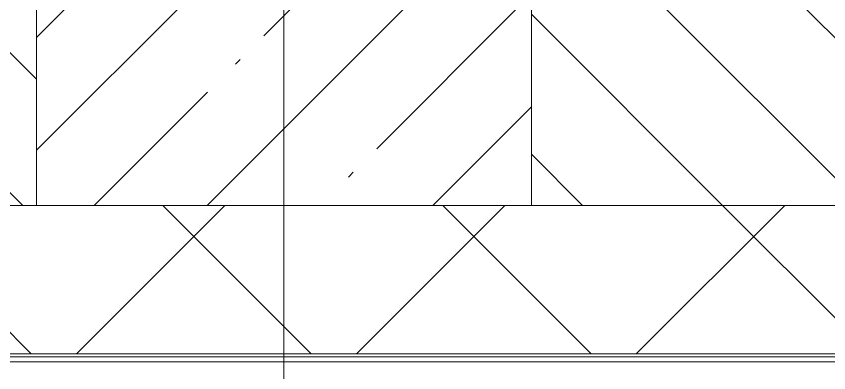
# Model space of a CAD drawing. Header units: millimetres. Extents: x -213911 to 415037, y -3642 to 107391.
# Drawn here: x 42954 to 43775, y 78917 to 79277 of the extents above; entities that cross this region are included whole.
import ezdxf

# ---------------------------------------------------------------- set-up
doc = ezdxf.new("R2010")
doc.units = ezdxf.units.MM
for name, color, linetype, lineweight in [('A-WALL', 7, 'Continuous', 5), ('S-COLS', 7, 'Continuous', 9), ('S-COLS-1', 7, 'Continuous', 5), ('Оси', 7, 'Continuous', 9)]:
    doc.layers.add(name, color=color, linetype=linetype, lineweight=lineweight)
doc.layers.add('A-WALL-FNSH-1', color=9, linetype='Continuous', lineweight=5, true_color=0x808080)

# ---------------------------------------------------------------- blocks, each defined once
blk = doc.blocks.new('BSC_Колонна _Прямоугольная - 500х500-V8-Объем проектирования 1 этажа')
at = {"layer": 'S-COLS-1'}
h = blk.add_hatch(dxfattribs=at)
h.set_pattern_fill('FP_12', color=256, style=0, pattern_type=2)
h.set_pattern_definition([(45, (-43160, -150), (-114.04925, 114.04925), []), (45, (-43045.95, -150), (-114.04925, 114.04925), [201.613, -40.323, 6.706, -33.617])])
h.paths.add_polyline_path([(250, -250), (250, 250), (-250, 250), (-250, -250)])
for p, q in [((250, 250), (-250, 250)), ((-250, 250), (-250, -250)), ((250, -250), (250, 250)), ((-250, -250), (250, -250))]:
    blk.add_line(p, q, dxfattribs=at)
blk = doc.blocks.new('1floor')
at = {"layer": 'A-WALL'}
h = blk.add_hatch(dxfattribs=at)
h.set_pattern_fill('FP_2', color=256, style=0, pattern_type=2)
h.set_pattern_definition([(135, (0, 0), (-70.71068, -70.71068), [])])
h.paths.add_polyline_path([(39940, -100), (40637.54, -100), (40637.54, 100), (39940, 100), (39940, -7.27)])
h.paths.add_polyline_path([(44310, -100), (44310, 100), (43410, 100), (43410, -100)])
h.paths.add_polyline_path([(42737.54, -100), (42910, -100), (42910, 100), (42737.54, 100), (42737.54, -7.27)])
h = blk.add_hatch(dxfattribs=at)
h.set_pattern_fill('FP_24', color=256, style=0, pattern_type=2)
h.set_pattern_definition([(45, (0, 0), (-141.42136, 141.42136), []), (135, (0, 0), (-141.42136, -141.42136), [])])
h.paths.add_polyline_path([(75692.06, -250), (75700, -250), (75700, -100), (73980, -100), (73980, -250), (75480, -250)])
h.paths.add_polyline_path([(70660, -250), (70660, -100), (67060, -100), (67060, -250), (69821.35, -250)])
h.paths.add_polyline_path([(72236.07, -250), (72280, -250), (72280, -100), (71560, -101.79), (71560, -250), (72080, -250)])
h.paths.add_polyline_path([(65160, -250), (66160, -250), (66160, -100), (65160, -100), (65160, -118)])
h.paths.add_polyline_path([(63710, -250), (64260, -250), (64260, -100), (63710, -100), (63710, -121.31)])
h.paths.add_polyline_path([(60910, -250), (61610, -250), (61610, -100), (60910, -100), (60910, -128.27)])
h.paths.add_polyline_path([(60010, -250), (60010, -100), (59260, -100), (59260, -250)])
h.paths.add_polyline_path([(57160, -250), (57160, -100), (56410, -100), (56410, -250)])
h.paths.add_polyline_path([(53310, -250), (53310, -100), (51871.54, -100), (51871.54, -250)])
h.paths.add_polyline_path([(49771.54, -250), (49771.54, -100), (49060, -100), (49060, -250), (49190.71, -250)])
h.paths.add_polyline_path([(48160, -250), (48160, -100), (47410, -100), (47410, -250)])
h.paths.add_polyline_path([(44310, -250), (44310, -100), (42737.54, -100), (42737.54, -250)])
h.paths.add_polyline_path([(38875.4, -250), (39040, -250), (39040, -100), (37990, -100), (37990, -250)])
h.paths.add_polyline_path([(40637.54, -250), (40637.54, -100), (39940, -100), (39940, -250)])
h.paths.add_polyline_path([(36812.33, -250), (37090, -250), (37090, -100), (35970, -100), (35970, -250)])
h.paths.add_polyline_path([(33870, -250), (33870, -100), (33010, -100), (33010, -250)])
h.paths.add_polyline_path([(30210, -250), (30210, -100), (29209.74, -100), (29209.74, -250)])
h.paths.add_polyline_path([(28309.74, -250), (28309.74, -100), (27310, -100), (27310, -250)])
h.paths.add_polyline_path([(26410, -250), (26410, -100), (25435, -100), (25435, -250)])
h.paths.add_polyline_path([(22635, -250), (22635, -100), (21610, -100), (21610, -250)])
h.paths.add_polyline_path([(19360, -250), (20710, -250), (20710, -100), (19360, -100), (19360, -231.59)])
h.paths.add_polyline_path([(17260, -250), (17260, -100), (16510, -100), (16510, -250)])
h.paths.add_polyline_path([(14860, -250), (15610, -250), (15610, -100), (14860, -100), (14860, -242.78)])
h.paths.add_polyline_path([(12055.57, -250), (12760, -248), (12760, -100), (12010, -100), (12010, -250)])
h.paths.add_polyline_path([(7929.44, -250), (8259.74, -250), (8259.74, -100), (6830, -100), (6830, -250), (7660, -250)])
h.paths.add_polyline_path([(9159.74, -250), (9910, -250), (9910, -100), (9159.74, -100), (9159.74, -118)])
h.paths.add_polyline_path([(110, -250), (3730, -250), (3730, -100), (-260, -100), (-260, -250), (-110, -250)])
for p, q in [((39940, -100), (42910, -100)), ((43410, -100), (44310, -100)), ((42737.54, -250), (44310, -250)), ((42737.54, -253), (44310, -253))]:
    blk.add_line(p, q, dxfattribs=at)
at = {"layer": 'A-WALL-FNSH-1'}
blk.add_line((42737.54, -258), (44310, -258), dxfattribs=at)
at = {"layer": 'Оси'}
blk.add_line((43160, -623.46), (43160, 4376.54), dxfattribs=at)
at = {"layer": 'S-COLS'}
blk.add_blockref('BSC_Колонна _Прямоугольная - 500х500-V8-Объем проектирования 1 этажа', (43160, 150), dxfattribs=at)

msp = doc.modelspace()

# ---------------------------------------------------------------- block references
msp.add_blockref('1floor', (64.7, 79186.05))

doc.saveas('drawing.dxf')
